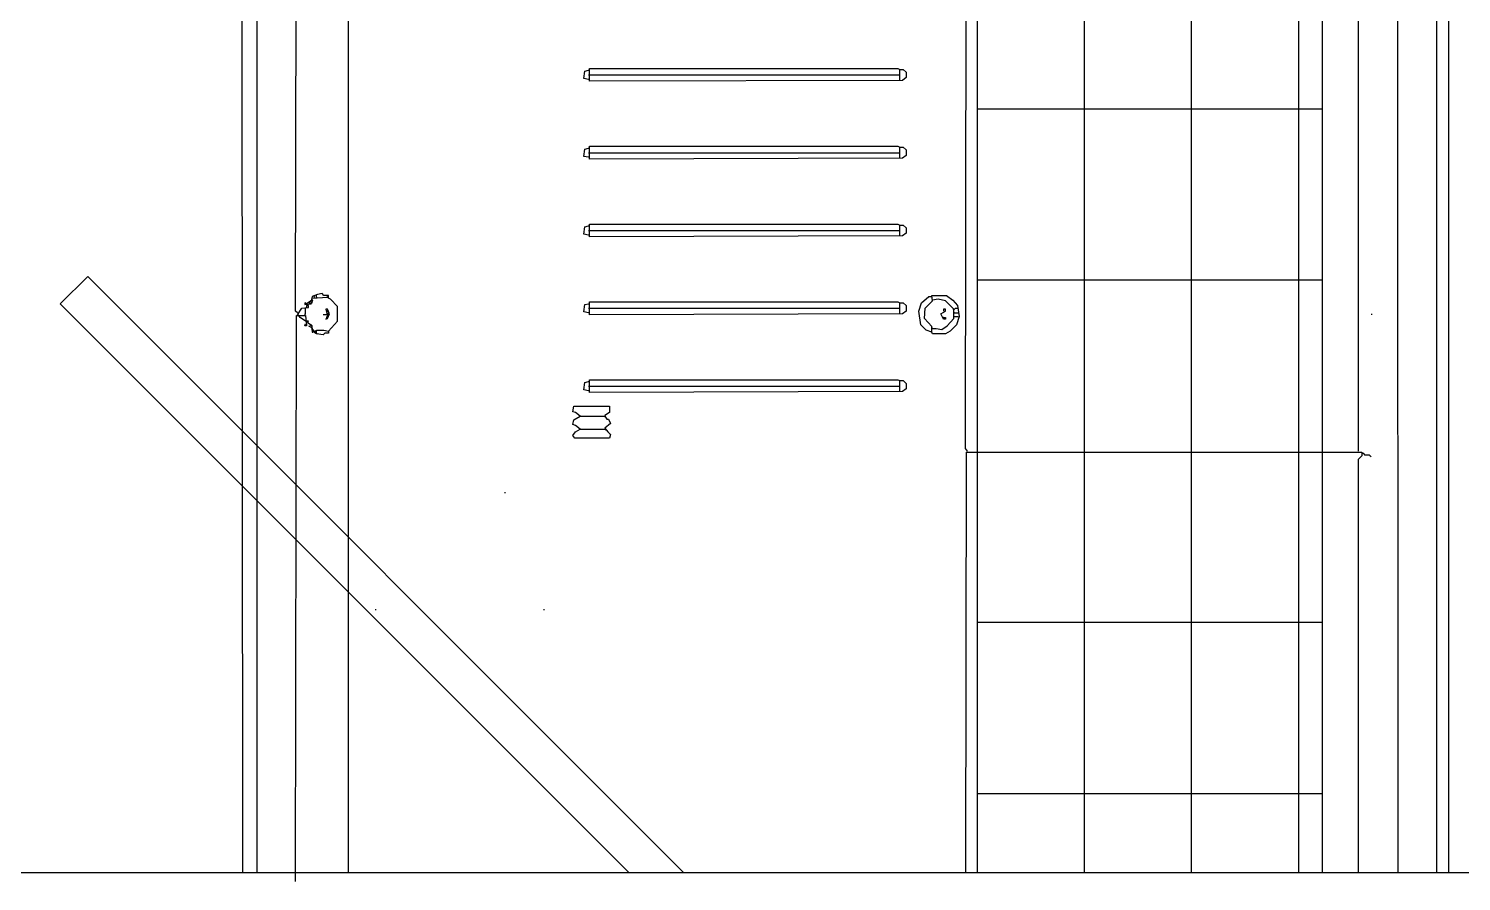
# Model space of a CAD drawing. Extents: x 3792242 to 5145247, y -1546315 to -1031918.
# Drawn here: x 4207697 to 4208803, y -1492983 to -1492324 of the extents above; entities that cross this region are included whole.
import ezdxf

# ---------------------------------------------------------------- set-up
doc = ezdxf.new("R2010")
doc.units = 0
doc.header["$MEASUREMENT"] = 0
for name, color, linetype in [('TENKÁ', 7, 'CONTINUOUS'), ('ZZ-chladenie', 133, 'CONTINUOUS'), ('ZZ-elektro', 221, 'CONTINUOUS')]:
    doc.layers.add(name, color=color, linetype=linetype)

msp = doc.modelspace()

# ---------------------------------------------------------------- linework, layer by layer
at = {"layer": 'TENKÁ'}
msp.add_line((4158161.276, -1492975.641), (4217791.276, -1492975.641), dxfattribs=at)
at = {"layer": 'ZZ-chladenie', "color": 9}
for p, q in [((4207873.14, -1492975.641), (4207873.14, -1491666.137)), ((4208783.96, -1492975.641), (4208783.96, -1491666.137)), ((4207862.22, -1492975.641), (4207861.128, -1491687.336)), ((4207943.801, -1492975.641), (4207943.801, -1491688.749)), ((4208793.146, -1492975.641), (4208793.146, -1491688.749)), ((4208754.102, -1492975.641), (4208753.576, -1491871.054)), ((4207902.818, -1492542.333), (4207903.524, -1492105.649)), ((4208420.057, -1492648.325), (4208420.763, -1492122.607)), ((4208429.242, -1492650.445), (4208429.242, -1492121.901)), ((4208511.916, -1492650.445), (4208511.916, -1492121.901)), ((4208594.589, -1492650.445), (4208594.589, -1492121.901)), ((4208677.262, -1492650.445), (4208677.262, -1492121.901)), ((4208695.634, -1492650.445), (4208695.634, -1492121.901)), ((4208723.192, -1492128.261), (4208723.192, -1492650.445)), ((4208129.64, -1492364.974), (4208129.64, -1492355.082)), ((4208129.64, -1492355.082), (4208367.767, -1492355.082)), ((4208367.767, -1492355.082), (4208369.18, -1492355.789)), ((4208125.4, -1492362.855), (4208126.107, -1492357.202)), ((4208128.933, -1492363.561), (4208125.4, -1492362.855)), ((4208126.107, -1492357.202), (4208128.933, -1492356.495)), ((4208128.933, -1492356.495), (4208129.64, -1492356.495)), ((4208128.933, -1492360.028), (4208369.18, -1492360.028)), ((4208371.3, -1492364.268), (4208129.64, -1492364.974)), ((4208369.18, -1492364.268), (4208369.18, -1492355.789)), ((4208369.18, -1492355.789), (4208372.007, -1492355.789)), ((4208374.127, -1492362.148), (4208371.3, -1492364.268)), ((4208372.007, -1492355.789), (4208374.127, -1492357.908)), ((4208374.127, -1492357.908), (4208374.127, -1492362.148)), ((4208429.242, -1492386.173), (4208511.916, -1492386.173)), ((4208511.916, -1492386.173), (4208594.589, -1492386.173)), ((4208594.589, -1492386.173), (4208677.262, -1492386.173)), ((4208677.262, -1492386.173), (4208695.634, -1492386.173)), ((4208125.4, -1492422.917), (4208126.107, -1492417.264)), ((4208126.107, -1492417.264), (4208128.933, -1492416.557)), ((4208128.933, -1492416.557), (4208129.64, -1492416.557)), ((4208128.933, -1492420.09), (4208369.18, -1492420.09)), ((4208129.64, -1492425.036), (4208129.64, -1492415.144)), ((4208129.64, -1492415.144), (4208367.767, -1492415.144)), ((4208367.767, -1492415.144), (4208369.18, -1492415.851)), ((4208369.18, -1492424.33), (4208369.18, -1492415.851)), ((4208369.18, -1492415.851), (4208372.007, -1492415.851)), ((4208372.007, -1492415.851), (4208374.127, -1492417.97)), ((4208374.127, -1492417.97), (4208374.127, -1492422.21)), ((4208128.933, -1492423.623), (4208125.4, -1492422.917)), ((4208371.3, -1492424.33), (4208129.64, -1492425.036)), ((4208374.127, -1492422.21), (4208371.3, -1492424.33)), ((4208126.107, -1492477.326), (4208128.933, -1492476.619)), ((4208128.933, -1492476.619), (4208129.64, -1492476.619)), ((4208129.64, -1492485.098), (4208129.64, -1492475.205)), ((4208129.64, -1492475.205), (4208367.767, -1492475.205)), ((4208367.767, -1492475.205), (4208369.18, -1492475.912)), ((4208369.18, -1492484.391), (4208369.18, -1492475.912)), ((4208369.18, -1492475.912), (4208372.007, -1492475.912)), ((4208372.007, -1492475.912), (4208374.127, -1492478.032)), ((4208125.4, -1492482.978), (4208126.107, -1492477.326)), ((4208128.933, -1492483.685), (4208125.4, -1492482.978)), ((4208128.933, -1492480.152), (4208369.18, -1492480.152)), ((4208371.3, -1492484.391), (4208129.64, -1492485.098)), ((4208374.127, -1492482.271), (4208371.3, -1492484.391)), ((4208374.127, -1492478.032), (4208374.127, -1492482.271)), ((4208429.242, -1492518.309), (4208511.916, -1492518.309)), ((4208511.916, -1492518.309), (4208594.589, -1492518.309)), ((4208594.589, -1492518.309), (4208677.262, -1492518.309)), ((4208677.262, -1492518.309), (4208695.634, -1492518.309)), ((4207915.537, -1492531.028), (4207914.831, -1492534.561)), ((4207919.777, -1492529.614), (4207915.537, -1492531.028)), ((4207915.537, -1492532.441), (4207927.549, -1492531.734)), ((4207916.95, -1492531.734), (4207917.657, -1492531.028)), ((4207919.07, -1492531.734), (4207919.07, -1492530.321)), ((4207919.07, -1492531.734), (4207919.07, -1492532.441)), ((4207923.31, -1492528.908), (4207919.777, -1492529.614)), ((4207924.723, -1492530.321), (4207923.31, -1492528.908)), ((4207928.256, -1492530.321), (4207924.723, -1492530.321)), ((4207927.549, -1492531.734), (4207926.842, -1492531.028)), ((4207928.256, -1492532.441), (4207928.256, -1492530.321)), ((4208386.139, -1492535.974), (4208391.792, -1492531.028)), ((4208391.792, -1492531.028), (4208393.912, -1492531.028)), ((4208394.618, -1492534.561), (4208393.912, -1492530.321)), ((4208393.912, -1492530.321), (4208405.218, -1492530.321)), ((4208405.218, -1492530.321), (4208410.164, -1492533.854)), ((4207904.231, -1492543.747), (4207902.818, -1492542.333)), ((4207904.231, -1492545.16), (4207907.764, -1492540.214)), ((4207907.764, -1492540.214), (4207912.711, -1492539.507)), ((4207911.297, -1492536.68), (4207909.884, -1492535.974)), ((4207909.884, -1492535.974), (4207909.884, -1492537.387)), ((4207909.884, -1492537.387), (4207914.831, -1492536.68)), ((4207910.591, -1492544.453), (4207910.591, -1492539.507)), ((4207914.831, -1492534.561), (4207911.297, -1492536.68)), ((4207912.711, -1492538.094), (4207911.297, -1492538.094)), ((4207911.297, -1492538.094), (4207911.297, -1492539.507)), ((4207913.417, -1492535.974), (4207912.711, -1492535.974)), ((4207912.711, -1492539.507), (4207912.711, -1492538.094)), ((4207913.417, -1492535.974), (4207914.124, -1492535.267)), ((4207913.417, -1492535.974), (4207914.124, -1492536.68)), ((4207914.124, -1492535.267), (4207914.831, -1492534.561)), ((4207914.124, -1492536.68), (4207914.831, -1492535.974)), ((4207914.831, -1492534.561), (4207914.831, -1492533.854)), ((4207914.831, -1492533.854), (4207915.537, -1492533.854)), ((4207914.831, -1492536.68), (4207916.244, -1492533.854)), ((4207914.831, -1492535.974), (4207915.537, -1492535.974)), ((4207916.244, -1492533.854), (4207915.537, -1492533.854)), ((4207915.537, -1492535.974), (4207915.537, -1492535.267)), ((4207927.549, -1492540.92), (4207926.136, -1492540.92)), ((4207926.136, -1492540.92), (4207927.549, -1492546.573)), ((4207927.549, -1492542.333), (4207926.842, -1492542.333)), ((4207926.842, -1492542.333), (4207927.549, -1492542.333)), ((4207928.963, -1492544.453), (4207927.549, -1492540.92)), ((4207929.67, -1492533.148), (4207928.256, -1492532.441)), ((4207935.322, -1492538.8), (4207929.67, -1492533.148)), ((4207935.322, -1492550.106), (4207935.322, -1492538.8)), ((4208125.4, -1492543.04), (4208126.107, -1492537.387)), ((4208128.933, -1492543.747), (4208125.4, -1492543.04)), ((4208126.107, -1492537.387), (4208128.933, -1492536.68)), ((4208128.933, -1492536.68), (4208129.64, -1492536.68)), ((4208128.933, -1492540.214), (4208369.18, -1492540.214)), ((4208129.64, -1492545.16), (4208129.64, -1492535.267)), ((4208129.64, -1492535.267), (4208367.767, -1492535.267)), ((4208367.767, -1492535.267), (4208369.18, -1492535.974)), ((4208369.18, -1492544.453), (4208369.18, -1492535.974)), ((4208369.18, -1492535.974), (4208372.007, -1492535.974)), ((4208374.127, -1492542.333), (4208371.3, -1492544.453)), ((4208372.007, -1492535.974), (4208374.127, -1492538.094)), ((4208374.127, -1492538.094), (4208374.127, -1492542.333)), ((4208384.019, -1492542.333), (4208386.139, -1492535.974)), ((4208385.432, -1492552.932), (4208384.019, -1492542.333)), ((4208388.259, -1492547.987), (4208388.966, -1492540.214)), ((4208388.966, -1492540.214), (4208394.618, -1492534.561)), ((4208394.618, -1492533.854), (4208393.912, -1492534.561)), ((4208398.858, -1492533.148), (4208394.618, -1492533.854)), ((4208404.511, -1492534.561), (4208398.858, -1492533.148)), ((4208400.977, -1492544.453), (4208404.511, -1492542.333)), ((4208404.511, -1492540.92), (4208403.098, -1492540.92)), ((4208403.098, -1492540.92), (4208403.098, -1492542.333)), ((4208410.871, -1492540.92), (4208404.511, -1492534.561)), ((4208404.511, -1492542.333), (4208404.511, -1492540.92)), ((4208410.164, -1492533.854), (4208413.697, -1492538.094)), ((4208410.871, -1492540.92), (4208410.164, -1492540.92)), ((4208410.871, -1492540.92), (4208411.577, -1492540.92)), ((4208410.871, -1492547.987), (4208410.871, -1492540.92)), ((4208411.577, -1492540.92), (4208412.284, -1492540.214)), ((4208412.284, -1492540.214), (4208413.697, -1492540.214)), ((4208413.697, -1492538.094), (4208415.11, -1492546.573)), ((4208413.697, -1492540.214), (4208414.403, -1492540.214)), ((4207902.818, -1492982.551), (4207903.524, -1492545.866)), ((4207903.524, -1492545.866), (4207910.591, -1492545.866)), ((4207906.351, -1492547.28), (4207904.938, -1492545.16)), ((4207910.591, -1492550.106), (4207906.351, -1492547.28)), ((4207909.884, -1492545.16), (4207910.591, -1492544.453)), ((4207909.884, -1492553.639), (4207910.591, -1492552.226)), ((4207911.297, -1492553.639), (4207909.884, -1492553.639)), ((4207910.591, -1492545.866), (4207911.297, -1492553.639)), ((4207912.711, -1492550.106), (4207910.591, -1492550.106)), ((4207912.004, -1492551.519), (4207912.711, -1492550.106)), ((4207915.537, -1492553.639), (4207912.004, -1492551.519)), ((4207913.417, -1492554.346), (4207913.417, -1492553.639)), ((4207915.537, -1492555.759), (4207913.417, -1492553.639)), ((4207914.124, -1492554.346), (4207913.417, -1492554.346)), ((4207914.831, -1492552.932), (4207914.124, -1492552.932)), ((4207914.831, -1492553.639), (4207914.831, -1492552.932)), ((4207915.537, -1492554.346), (4207914.831, -1492553.639)), ((4207914.831, -1492555.053), (4207915.537, -1492554.346)), ((4207915.537, -1492557.172), (4207915.537, -1492553.639)), ((4207927.549, -1492545.16), (4207924.016, -1492545.16)), ((4207927.549, -1492546.573), (4207926.136, -1492548.693)), ((4207926.136, -1492548.693), (4207927.549, -1492547.987)), ((4207926.842, -1492547.28), (4207926.842, -1492546.573)), ((4207927.549, -1492547.987), (4207926.842, -1492547.28)), ((4207928.256, -1492544.453), (4207927.549, -1492543.747)), ((4207927.549, -1492545.16), (4207928.256, -1492544.453)), ((4207927.549, -1492547.987), (4207928.963, -1492544.453)), ((4207928.256, -1492557.879), (4207935.322, -1492550.106)), ((4208371.3, -1492544.453), (4208129.64, -1492545.16)), ((4208389.672, -1492557.172), (4208385.432, -1492552.932)), ((4208393.912, -1492554.346), (4208388.259, -1492547.987)), ((4208393.912, -1492558.585), (4208393.912, -1492554.346)), ((4208403.098, -1492548.693), (4208400.977, -1492544.453)), ((4208401.684, -1492556.466), (4208405.924, -1492553.639)), ((4208403.098, -1492547.28), (4208402.391, -1492547.28)), ((4208403.098, -1492547.28), (4208404.511, -1492547.28)), ((4208404.511, -1492548.693), (4208403.098, -1492548.693)), ((4208404.511, -1492547.28), (4208404.511, -1492548.693)), ((4208405.924, -1492553.639), (4208410.871, -1492547.987)), ((4208412.99, -1492552.932), (4208408.044, -1492557.879)), ((4208411.577, -1492543.747), (4208410.871, -1492543.747)), ((4208411.577, -1492543.747), (4208414.403, -1492543.747)), ((4208411.577, -1492546.573), (4208414.403, -1492546.573)), ((4208415.11, -1492546.573), (4208412.99, -1492552.932)), ((4208414.403, -1492543.747), (4208415.11, -1492543.747)), ((4208733.791, -1492545.16), (4208733.791, -1492544.453)), ((4207915.537, -1492555.759), (4207914.831, -1492555.053)), ((4207915.537, -1492555.759), (4207916.244, -1492555.759)), ((4207915.537, -1492557.172), (4207915.537, -1492558.585)), ((4207916.95, -1492557.172), (4207915.537, -1492557.172)), ((4207915.537, -1492558.585), (4207916.244, -1492558.585)), ((4207916.95, -1492558.585), (4207916.95, -1492557.172)), ((4207919.07, -1492559.998), (4207916.95, -1492558.585)), ((4207919.07, -1492557.879), (4207917.657, -1492557.879)), ((4207917.657, -1492557.879), (4207917.657, -1492558.585)), ((4207919.07, -1492559.292), (4207919.07, -1492557.172)), ((4207919.07, -1492557.172), (4207924.723, -1492557.172)), ((4207919.07, -1492559.292), (4207919.777, -1492559.998)), ((4207924.016, -1492560.705), (4207919.07, -1492559.998)), ((4207925.429, -1492559.292), (4207924.016, -1492560.705)), ((4207924.723, -1492557.172), (4207928.256, -1492557.879)), ((4207928.256, -1492559.292), (4207925.429, -1492559.292)), ((4207928.256, -1492557.879), (4207928.256, -1492559.292)), ((4208393.912, -1492558.585), (4208389.672, -1492557.172)), ((4208394.618, -1492555.759), (4208393.912, -1492555.053)), ((4208394.618, -1492559.998), (4208393.912, -1492558.585)), ((4208394.618, -1492555.759), (4208397.445, -1492555.759)), ((4208404.511, -1492559.998), (4208394.618, -1492559.998)), ((4208397.445, -1492555.759), (4208401.684, -1492556.466)), ((4208408.044, -1492557.879), (4208404.511, -1492559.998)), ((4208125.4, -1492603.102), (4208126.107, -1492597.449)), ((4208126.107, -1492597.449), (4208128.933, -1492596.742)), ((4208128.933, -1492596.742), (4208129.64, -1492596.742)), ((4208129.64, -1492605.222), (4208129.64, -1492595.329)), ((4208129.64, -1492595.329), (4208367.767, -1492595.329)), ((4208367.767, -1492595.329), (4208369.18, -1492596.036)), ((4208369.18, -1492604.515), (4208369.18, -1492596.036)), ((4208369.18, -1492596.036), (4208372.007, -1492596.036)), ((4208372.007, -1492596.036), (4208374.127, -1492598.155)), ((4208374.127, -1492598.155), (4208374.127, -1492602.396)), ((4208128.933, -1492603.809), (4208125.4, -1492603.102)), ((4208128.933, -1492600.275), (4208369.18, -1492600.275)), ((4208371.3, -1492604.515), (4208129.64, -1492605.222)), ((4208374.127, -1492602.396), (4208371.3, -1492604.515)), ((4208116.921, -1492620.061), (4208117.627, -1492615.821)), ((4208119.041, -1492620.767), (4208116.921, -1492620.061)), ((4208117.627, -1492615.821), (4208145.185, -1492615.821)), ((4208122.574, -1492623.593), (4208119.041, -1492620.767)), ((4208145.185, -1492620.767), (4208141.652, -1492622.887)), ((4208145.185, -1492615.821), (4208145.185, -1492620.767)), ((4208116.921, -1492629.953), (4208117.627, -1492626.42)), ((4208119.041, -1492630.659), (4208116.921, -1492629.953)), ((4208117.627, -1492626.42), (4208122.574, -1492623.593)), ((4208122.574, -1492633.486), (4208119.041, -1492630.659)), ((4208122.574, -1492623.593), (4208121.867, -1492622.887)), ((4208122.574, -1492623.593), (4208141.652, -1492623.593)), ((4208141.652, -1492622.887), (4208141.652, -1492623.593)), ((4208141.652, -1492623.593), (4208141.652, -1492624.3)), ((4208141.652, -1492623.593), (4208143.065, -1492625.714)), ((4208145.892, -1492629.246), (4208141.652, -1492632.78)), ((4208143.065, -1492625.714), (4208144.478, -1492625.714)), ((4208144.478, -1492625.714), (4208145.892, -1492629.246)), ((4208116.921, -1492638.432), (4208119.041, -1492635.606)), ((4208118.334, -1492640.552), (4208116.921, -1492638.432)), ((4208145.185, -1492640.552), (4208118.334, -1492640.552)), ((4208119.041, -1492635.606), (4208122.574, -1492633.486)), ((4208122.574, -1492633.486), (4208121.867, -1492632.78)), ((4208122.574, -1492633.486), (4208141.652, -1492633.486)), ((4208141.652, -1492632.78), (4208143.772, -1492635.606)), ((4208141.652, -1492633.486), (4208142.359, -1492634.193)), ((4208143.772, -1492635.606), (4208145.892, -1492637.726)), ((4208145.892, -1492637.726), (4208145.185, -1492640.552)), ((4208421.47, -1492650.445), (4208420.057, -1492648.325)), ((4208420.327, -1492975.641), (4208420.763, -1492651.151)), ((4208421.47, -1492650.445), (4208420.763, -1492649.738)), ((4208420.763, -1492651.151), (4208726.018, -1492651.151)), ((4208429.242, -1492975.641), (4208429.242, -1492650.445)), ((4208511.916, -1492975.641), (4208511.916, -1492650.445)), ((4208594.589, -1492975.641), (4208594.589, -1492650.445)), ((4208677.262, -1492975.641), (4208677.262, -1492650.445)), ((4208695.634, -1492975.641), (4208695.634, -1492650.445)), ((4208726.018, -1492653.977), (4208723.192, -1492656.805)), ((4208726.018, -1492651.151), (4208726.018, -1492653.977)), ((4208726.725, -1492652.564), (4208726.725, -1492651.858)), ((4208726.725, -1492651.858), (4208727.431, -1492652.564)), ((4208727.431, -1492652.564), (4208728.138, -1492653.271)), ((4208728.138, -1492653.271), (4208731.671, -1492653.271)), ((4208731.671, -1492653.271), (4208732.378, -1492653.977)), ((4208732.378, -1492653.977), (4208733.084, -1492654.684)), ((4208723.192, -1492656.805), (4208723.192, -1492975.641)), ((4208064.632, -1492682.949), (4208064.632, -1492682.242)), ((4207964.293, -1492772.688), (4207964.999, -1492772.688)), ((4208094.309, -1492772.688), (4208095.016, -1492772.688)), ((4208429.242, -1492782.581), (4208511.916, -1492782.581)), ((4208511.916, -1492782.581), (4208594.589, -1492782.581)), ((4208594.589, -1492782.581), (4208677.262, -1492782.581)), ((4208677.262, -1492782.581), (4208695.634, -1492782.581)), ((4208429.242, -1492914.717), (4208511.916, -1492914.717)), ((4208511.916, -1492914.717), (4208594.589, -1492914.717)), ((4208594.589, -1492914.717), (4208677.262, -1492914.717)), ((4208677.262, -1492914.717), (4208695.634, -1492914.717))]:
    msp.add_line(p, q, dxfattribs=at)
at = {"layer": 'ZZ-elektro', "color": 253, "lineweight": 30, "ltscale": 10}
for p, q in [((4207742.407, -1492515.641), (4207721.194, -1492536.855)), ((4207742.407, -1492515.641), (4208202.407, -1492975.641)), ((4207721.194, -1492536.855), (4208159.981, -1492975.641))]:
    msp.add_line(p, q, dxfattribs=at)

doc.saveas('drawing.dxf')
